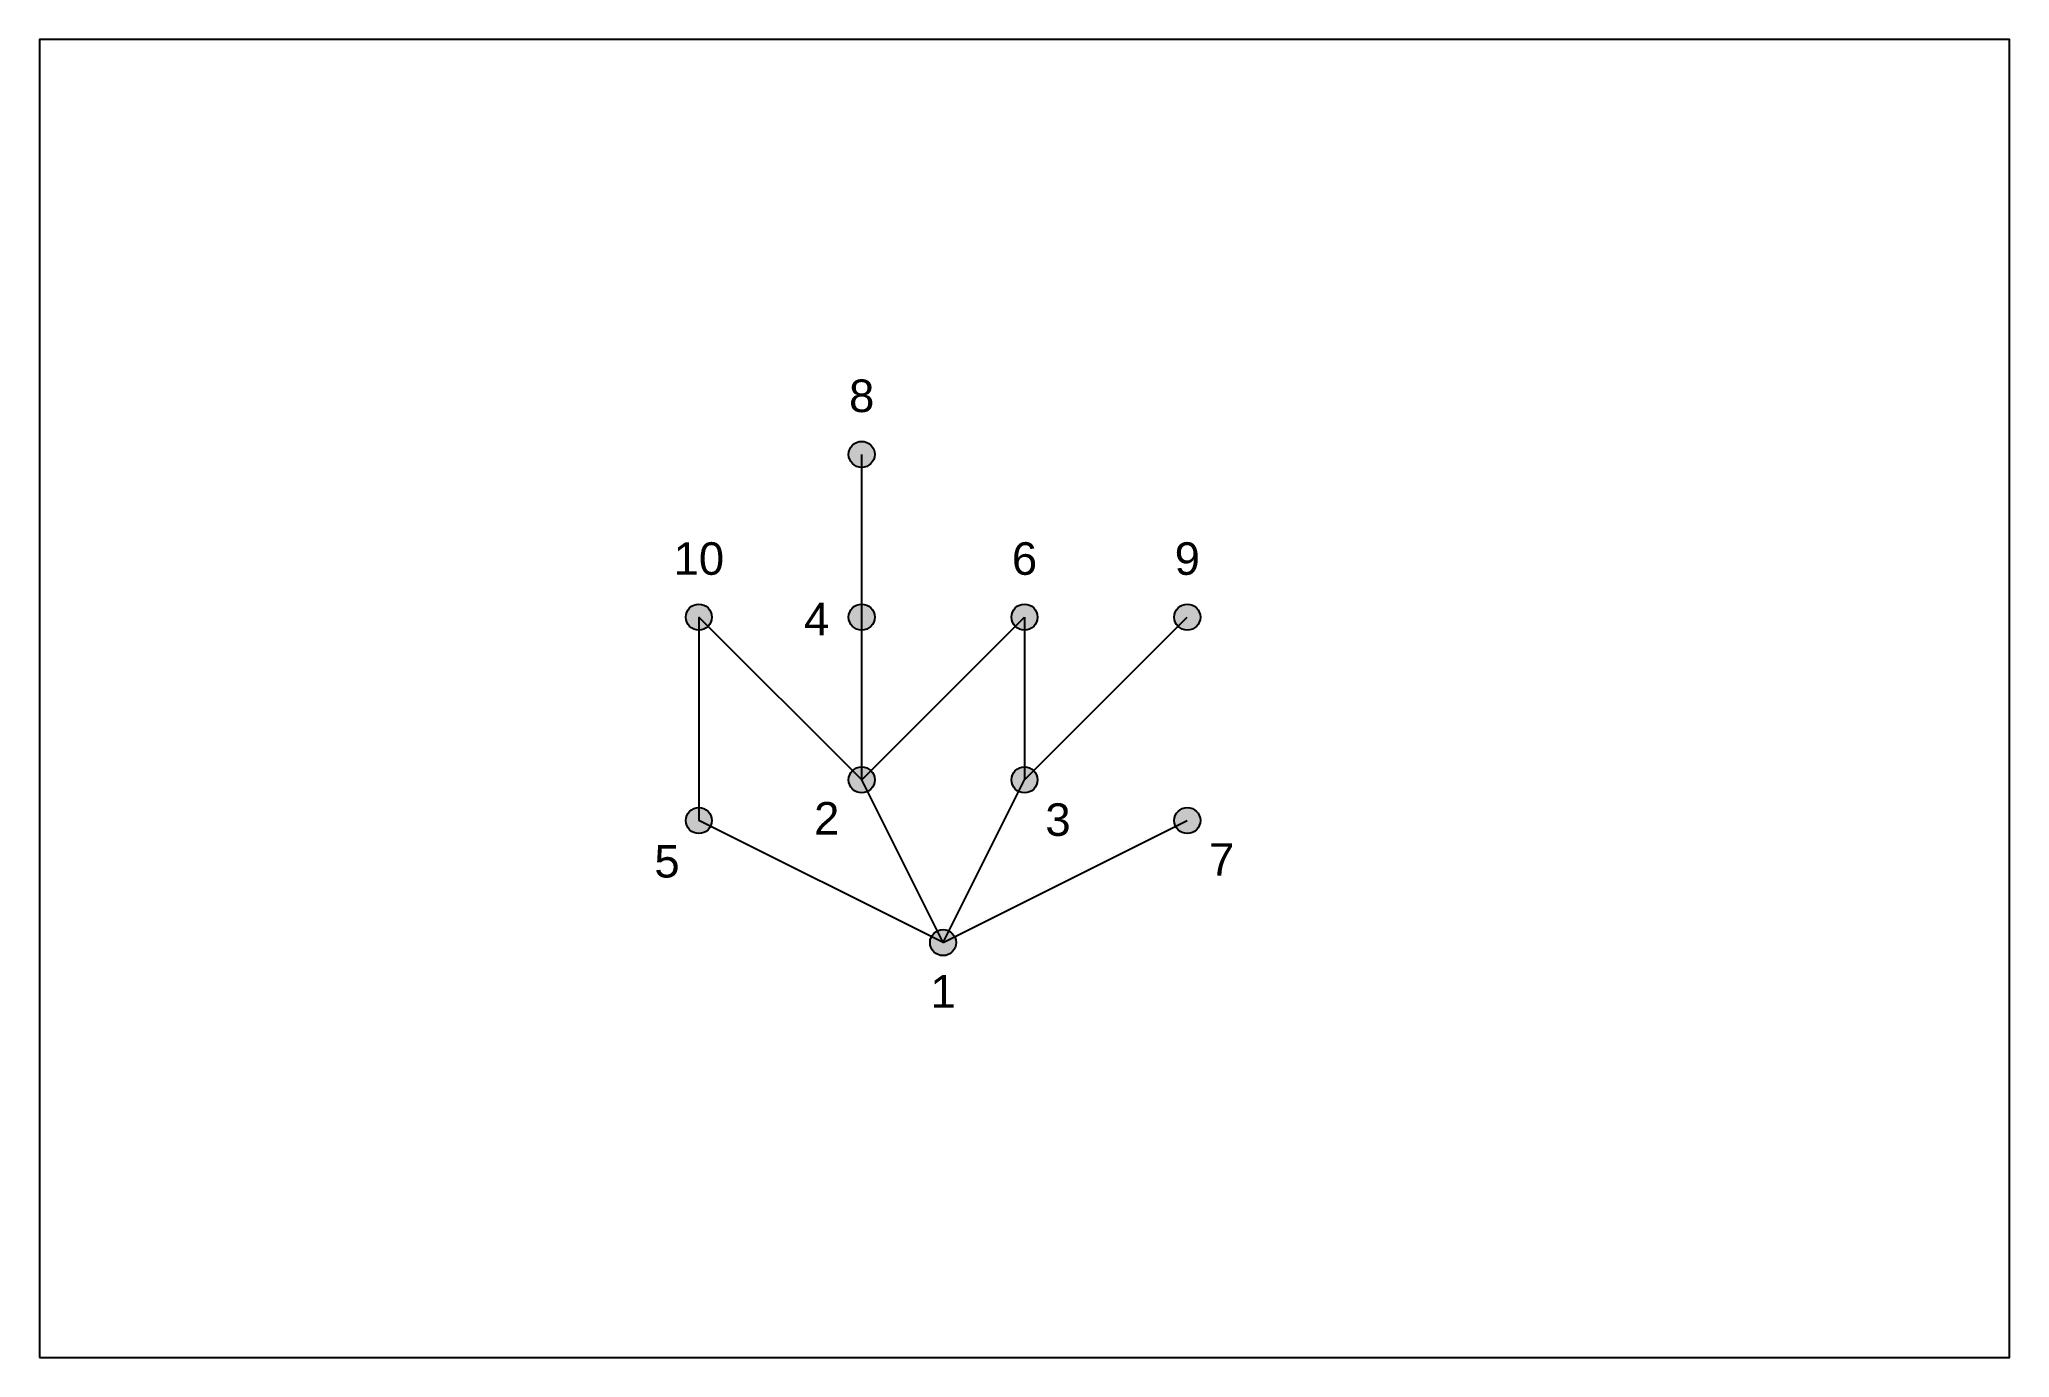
# Model space of a CAD drawing. Header units: inches. Extents: x -5 to 1205, y -5 to 805.
import ezdxf
from ezdxf.enums import TextEntityAlignment as Align

# ---------------------------------------------------------------- set-up
doc = ezdxf.new("R2010")
doc.units = ezdxf.units.IN
doc.header["$MEASUREMENT"] = 0
doc.styles.get("Standard").update_dxf_attribs({"font": 'arial.ttf'})

msp = doc.modelspace()

# ---------------------------------------------------------------- hatches: boundary and pattern name
h = msp.add_hatch(color=255)
edge = h.paths.add_edge_path()
edge.add_arc((500, 550), 8, 0, 360)
h = msp.add_hatch(color=255)
edge = h.paths.add_edge_path()
edge.add_arc((400, 450), 8, 0, 360)
h = msp.add_hatch(color=255)
edge = h.paths.add_edge_path()
edge.add_arc((500, 450), 8, 0, 360)
h = msp.add_hatch(color=255)
edge = h.paths.add_edge_path()
edge.add_arc((600, 450), 8, 0, 360)
h = msp.add_hatch(color=255)
edge = h.paths.add_edge_path()
edge.add_arc((700, 450), 8, 0, 360)
h = msp.add_hatch(color=255)
edge = h.paths.add_edge_path()
edge.add_arc((500, 350), 8, 0, 360)
h = msp.add_hatch(color=255)
edge = h.paths.add_edge_path()
edge.add_arc((600, 350), 8, 0, 360)
h = msp.add_hatch(color=255)
edge = h.paths.add_edge_path()
edge.add_arc((400, 325), 8, 0, 360)
h = msp.add_hatch(color=255)
edge = h.paths.add_edge_path()
edge.add_arc((700, 325), 8, 0, 360)
h = msp.add_hatch(color=255)
edge = h.paths.add_edge_path()
edge.add_arc((550, 250), 8, 0, 360)

# ---------------------------------------------------------------- linework, layer by layer
for p, q in [((500, 450), (500, 550)), ((500, 350), (400, 450)), ((400, 450), (400, 325)), ((500, 350), (500, 450)), ((500, 350), (600, 450)), ((600, 450), (600, 350)), ((600, 350), (700, 450)), ((550, 250), (500, 350)), ((550, 250), (600, 350)), ((550, 250), (400, 325)), ((550, 250), (700, 325))]:
    msp.add_line(p, q)
msp.add_lwpolyline([(-5, -5), (1205, -5), (1205, 805), (-5, 805)], close=True)
for centre in [(500, 550), (400, 450), (500, 450), (600, 450), (700, 450), (500, 350), (600, 350), (400, 325), (700, 325), (550, 250)]:
    msp.add_circle(centre, 8)

# ---------------------------------------------------------------- texts
for s, p in [('8', (500, 570)), ('10', (400, 470)), ('6', (600, 470)), ('9', (700, 470))]:
    msp.add_text(s, height=20).set_placement(p, align=Align.BOTTOM_CENTER)
msp.add_text('4', height=20).set_placement((480.1, 448.8), align=Align.MIDDLE_RIGHT)
for s, p in [('2', (486.3, 336.4)), ('5', (388.2, 310))]:
    msp.add_text(s, height=20).set_placement(p, align=Align.TOP_RIGHT)
for s, p in [('3', (612.8, 335.6)), ('7', (713.4, 311.1))]:
    msp.add_text(s, height=20).set_placement(p, align=Align.TOP_LEFT)
msp.add_text('1', height=20).set_placement((550, 230), align=Align.TOP_CENTER)

doc.saveas('drawing.dxf')
